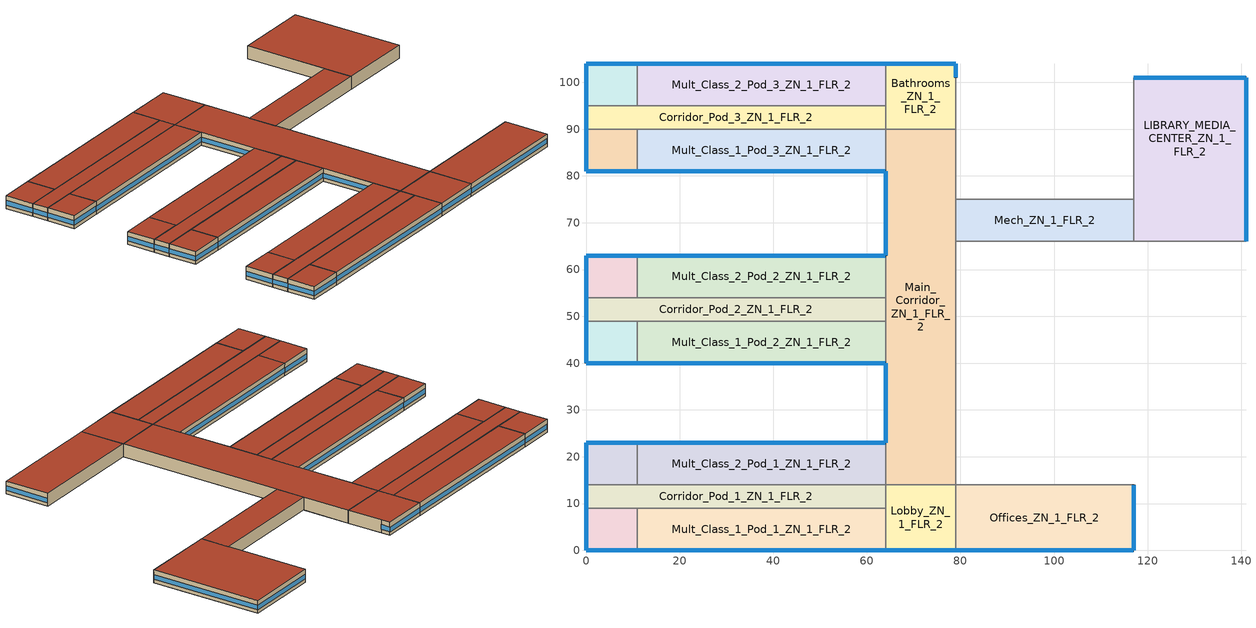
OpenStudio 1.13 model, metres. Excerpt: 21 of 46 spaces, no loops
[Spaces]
Bathrooms_ZN_1_FLR_2
 floor to Bathrooms_ZN_1_FLR_1: 79,104 79,90 64,90 64,104 z4
 wall outside: 79,101 79,104 64,104 z4:8
 wall to Auditorium_ZN_1_FLR_1: 79,90 79,101 z4:8
 wall to Mult_Class_2_Pod_3_ZN_1_FLR_2: 64,104 64,95 z4:8
 wall to Corridor_Pod_3_ZN_1_FLR_2: 64,95 64,90 z4:8
 wall to Main_Corridor_ZN_1_FLR_2: 64,90 79,90 z4:8
 window: 78.95,104 64.05,104 z5.1:6.51; 79,101.05 79,103.95 z5.1:6.55
 roof outside: 79,90 79,104 64,104 64,90 z8
Corner_Class_2_Pod_3_ZN_1_FLR_2
 floor to Corner_Class_2_Pod_3_ZN_1_FLR_1: 11,104 11,95 0,95 0,104 z4
 wall outside: 11,104 0,104 0,95 z4:8
 wall to Corridor_Pod_3_ZN_1_FLR_2: 0,95 11,95 z4:8
 wall to Mult_Class_2_Pod_3_ZN_1_FLR_2: 11,95 11,104 z4:8
 window: 0,103.95 0,95.05 z5.1:6.52; 10.95,104 0.05,104 z5.1:6.51
 roof outside: 11,95 11,104 0,104 0,95 z8
Corridor_Pod_1_ZN_1_FLR_2
 floor to Corridor_Pod_1_ZN_1_FLR_1: 64,14 64,9 0,9 0,14 z4
 wall outside: 0,14 0,9 z4:8
 wall to Corner_Class_1_Pod_1_ZN_1_FLR_2: 0,9 11,9 z4:8
 wall to Mult_Class_1_Pod_1_ZN_1_FLR_2: 11,9 64,9 z4:8
 wall to Corner_Class_2_Pod_1_ZN_1_FLR_2: 11,14 0,14 z4:8
 wall to Lobby_ZN_1_FLR_2: 64,9 64,14 z4:8
 wall to Mult_Class_2_Pod_1_ZN_1_FLR_2: 64,14 11,14 z4:8
 window: 0,13.95 0,9.05 z5.1:6.53
 roof outside: 64,9 64,14 0,14 0,9 z8
Corner_Class_1_Pod_3_ZN_1_FLR_2
 floor to Corner_Class_1_Pod_3_ZN_1_FLR_1: 11,90 11,81 0,81 0,90 z4
 wall outside: 0,90 0,81 11,81 z4:8
 wall to Mult_Class_1_Pod_3_ZN_1_FLR_2: 11,81 11,90 z4:8
 wall to Corridor_Pod_3_ZN_1_FLR_2: 11,90 0,90 z4:8
 window: 0.05,81 10.95,81 z5.1:6.51; 0,89.95 0,81.05 z5.1:6.52
 roof outside: 11,81 11,90 0,90 0,81 z8
Corner_Class_2_Pod_1_ZN_1_FLR_2
 floor to Corner_Class_2_Pod_1_ZN_1_FLR_1: 11,23 11,14 0,14 0,23 z4
 wall outside: 11,23 0,23 0,14 z4:8
 wall to Mult_Class_2_Pod_1_ZN_1_FLR_2: 11,14 11,23 z4:8
 window: 0,22.95 0,14.05 z5.1:6.52; 10.95,23 0.05,23 z5.1:6.51
 roof outside: 11,14 11,23 0,23 0,14 z8
Offices_ZN_1_FLR_2
 floor to Offices_ZN_1_FLR_1: 117,14 117,0 79,0 79,14 z4
 wall outside: 79,0 117,0 117,14 z4:8
 wall to Lobby_ZN_1_FLR_2: 79,14 79,0 z4:8
 wall to Gym_ZN_1_FLR_1: 117,14 79,14 z4:8
 window: 79.05,0 116.95,0 z5.1:6.5; 117,0.05 117,13.95 z5.1:6.51
 roof outside: 117,0 117,14 79,14 79,0 z8
Mult_Class_2_Pod_2_ZN_1_FLR_2
 floor to Mult_Class_2_Pod_2_ZN_1_FLR_1: 64,63 64,54 11,54 11,63 z4
 wall outside: 64,63 11,63 z4:8
 wall to Corridor_Pod_2_ZN_1_FLR_2: 11,54 64,54 z4:8
 wall to Main_Corridor_ZN_1_FLR_2: 64,54 64,63 z4:8
 wall to Corner_Class_2_Pod_2_ZN_1_FLR_2: 11,63 11,54 z4:8
 window: 63.95,63 11.05,63 z5.1:6.5
 roof outside: 64,54 64,63 11,63 11,54 z8
Mech_ZN_1_FLR_2
 floor to Mech_ZN_1_FLR_1: 117,75 117,66 79,66 79,75 z4
 wall to Gym_ZN_1_FLR_1: 79,66 117,66 z4:8
 wall to Main_Corridor_ZN_1_FLR_2: 79,75 79,66 z4:8
 wall to Auditorium_ZN_1_FLR_1: 117,75 79,75 z4:8
 wall to LIBRARY_MEDIA_CENTER_ZN_1_FLR_2: 117,66 117,75 z4:8
 roof outside: 117,66 117,75 79,75 79,66 z8
Corner_Class_1_Pod_1_ZN_1_FLR_2
 floor to Corner_Class_1_Pod_1_ZN_1_FLR_1: 11,9 11,0 0,0 0,9 z4
 wall outside: 0,9 0,0 11,0 z4:8
 wall to Mult_Class_1_Pod_1_ZN_1_FLR_2: 11,0 11,9 z4:8
 window: 0.05,0 10.95,0 z5.1:6.51; 0,8.95 0,0.05 z5.1:6.52
 roof outside: 11,0 11,9 0,9 0,0 z8
LIBRARY_MEDIA_CENTER_ZN_1_FLR_2
 floor to Kitchen_ZN_1_FLR_1: 141,75 141,66 117,66 117,75 z4
 floor to Cafeteria_ZN_1_FLR_1: 141,101 141,75 117,75 117,101 z4
 wall outside: 141,66 141,101 117,101 z4:8
 wall to Auditorium_ZN_1_FLR_1: 117,101 117,75 z4:8
 wall to Aux_Gym_ZN_1_FLR_1: 117,66 141,66 z4:8
 window: 141,66.05 141,100.95 z5.1:6.5; 140.95,101 117.05,101 z5.1:6.51
 roof outside: 141,66 141,101 117,101 117,66 z8
Corridor_Pod_3_ZN_1_FLR_2
 floor to Corridor_Pod_3_ZN_1_FLR_1: 64,95 64,90 0,90 0,95 z4
 wall outside: 0,95 0,90 z4:8
 wall to Mult_Class_2_Pod_3_ZN_1_FLR_2: 64,95 11,95 z4:8
 wall to Mult_Class_1_Pod_3_ZN_1_FLR_2: 11,90 64,90 z4:8
 window: 0,94.95 0,90.05 z5.1:6.53
 roof outside: 64,90 64,95 0,95 0,90 z8
Corner_Class_1_Pod_2_ZN_1_FLR_2
 floor to Corner_Class_1_Pod_2_ZN_1_FLR_1: 11,49 11,40 0,40 0,49 z4
 wall outside: 0,49 0,40 11,40 z4:8
 wall to Corridor_Pod_2_ZN_1_FLR_2: 11,49 0,49 z4:8
 wall to Mult_Class_1_Pod_2_ZN_1_FLR_2: 11,40 11,49 z4:8
 window: 0,48.95 0,40.05 z5.1:6.52; 0.05,40 10.95,40 z5.1:6.51
 roof outside: 11,40 11,49 0,49 0,40 z8
Corridor_Pod_2_ZN_1_FLR_2
 floor to Corridor_Pod_2_ZN_1_FLR_1: 64,54 64,49 0,49 0,54 z4
 wall outside: 0,54 0,49 z4:8
 wall to Mult_Class_1_Pod_2_ZN_1_FLR_2: 11,49 64,49 z4:8
 wall to Main_Corridor_ZN_1_FLR_2: 64,49 64,54 z4:8
 wall to Corner_Class_2_Pod_2_ZN_1_FLR_2: 11,54 0,54 z4:8
 window: 0,53.95 0,49.05 z5.1:6.53
 roof outside: 64,49 64,54 0,54 0,49 z8
Main_Corridor_ZN_1_FLR_2
 floor to Main_Corridor_ZN_1_FLR_1: 79,90 79,14 64,14 64,90 z4
 wall outside: 64,81 64,63 / 64,40 64,23 z4:8
 wall to Gym_ZN_1_FLR_1: 79,14 79,66 z4:8
 wall to Mult_Class_1_Pod_2_ZN_1_FLR_2: 64,49 64,40 z4:8
 wall to Auditorium_ZN_1_FLR_1: 79,75 79,90 z4:8
 wall to Mult_Class_2_Pod_1_ZN_1_FLR_2: 64,23 64,14 z4:8
 wall to Mult_Class_1_Pod_3_ZN_1_FLR_2: 64,90 64,81 z4:8
 wall to Lobby_ZN_1_FLR_2: 64,14 79,14 z4:8
 window: 64,39.95 64,23.05 / 64,80.95 64,63.05 z5.1:6.51
 roof outside: 79,14 79,90 64,90 64,14 z8
Mult_Class_2_Pod_1_ZN_1_FLR_2
 floor to Mult_Class_2_Pod_1_ZN_1_FLR_1: 64,23 64,14 11,14 11,23 z4
 wall outside: 64,23 11,23 z4:8
 window: 63.95,23 11.05,23 z5.1:6.5
 roof outside: 64,14 64,23 11,23 11,14 z8
Mult_Class_1_Pod_1_ZN_1_FLR_2
 floor to Mult_Class_1_Pod_1_ZN_1_FLR_1: 64,9 64,0 11,0 11,9 z4
 wall outside: 11,0 64,0 z4:8
 wall to Lobby_ZN_1_FLR_2: 64,0 64,9 z4:8
 window: 11.05,0 63.95,0 z5.1:6.5
 roof outside: 64,0 64,9 11,9 11,0 z8
Mult_Class_1_Pod_2_ZN_1_FLR_2
 floor to Mult_Class_1_Pod_2_ZN_1_FLR_1: 64,49 64,40 11,40 11,49 z4
 wall outside: 11,40 64,40 z4:8
 window: 11.05,40 63.95,40 z5.1:6.5
 roof outside: 64,40 64,49 11,49 11,40 z8
Mult_Class_1_Pod_3_ZN_1_FLR_2
 floor to Mult_Class_1_Pod_3_ZN_1_FLR_1: 64,90 64,81 11,81 11,90 z4
 wall outside: 11,81 64,81 z4:8
 window: 11.05,81 63.95,81 z5.1:6.5
 roof outside: 64,81 64,90 11,90 11,81 z8
Corner_Class_2_Pod_2_ZN_1_FLR_2
 floor to Corner_Class_2_Pod_2_ZN_1_FLR_1: 11,63 11,54 0,54 0,63 z4
 wall outside: 11,63 0,63 0,54 z4:8
 window: 0,62.95 0,54.05 z5.1:6.52; 10.95,63 0.05,63 z5.1:6.51
 roof outside: 11,54 11,63 0,63 0,54 z8
Mult_Class_2_Pod_3_ZN_1_FLR_2
 floor to Mult_Class_2_Pod_3_ZN_1_FLR_1: 64,104 64,95 11,95 11,104 z4
 wall outside: 64,104 11,104 z4:8
 window: 63.95,104 11.05,104 z5.1:6.5
 roof outside: 64,95 64,104 11,104 11,95 z8
Lobby_ZN_1_FLR_2
 floor to Lobby_ZN_1_FLR_1: 79,14 79,0 64,0 64,14 z4
 wall outside: 64,0 79,0 z4:8
 window: 64.05,0 78.95,0 z5.1:6.51
 roof outside: 79,0 79,14 64,14 64,0 z8
[Site]
Vancouver Int'l_BC_CAN: Latitude {deg}=49.18; Longitude {deg}=-123.17; Time Zone {hr}=-8; Elevation {m}=2; Terrain=City
[Building]
NECB 2011-SecondarySchool-NECB HDD Method-CAN_BC_Vancouver.718920_CWEC.epw created: 2016-11-24 16:47:00 +0000: North Axis {deg}=0; Default Construction Set=NECB 2011 - SecSchl - NECB HDD Method; Standards Building Type=SecondarySchool
[ClimateZones]
Climate Zone Institution Name 1=ASHRAE; Climate Zone Document Name 1=ANSI/ASHRAE Standard 169; Climate Zone Document Year 1=2006; Climate Zone Institution Name 2=CEC; Climate Zone Document Name 2=California Climate Zone Descriptions; Climate Zone Document Year 2=1995
[Site:GroundTemperature:BuildingSurface]
19.527, 19.502, 19.536, 19.598, 20.002, 21.64, 22.225, 22.375, 21.449, 20.121, 19.802, 19.633
[Site:WaterMainsTemperature]
Calculation Method=Correlation; Annual Average Outdoor Air Temperature {C}=9.71667; Maximum Difference In Monthly Average Outdoor Air Temperatures {deltaC}=13.9
[SizingPeriod:DesignDay] Barometric Pressure {Pa}=101301; Sky Clearness=0; Rain Indicator=0; Snow Indicator=0; Day of Month=21; Daylight Saving Time Indicator=0; Humidity Indicating Type=Wetbulb; Dry-Bulb Temperature Range Modifier Type=DefaultMultipliers
Name | Maximum Dry-Bulb Temperature {C} | Daily Dry-Bulb Temperature Range {deltaC} | Humidity Indicating Conditions at Maximum Dry-Bulb | Wind Speed {m/s} | Wind Direction {deg} | Month | Day Type | Solar Model Indicator | ASHRAE Taub | ASHRAE Taud
Vancouver Int'l Ann Clg .4% Condns DB=>MWB | 25 | 7.6 | 18.2 | 3.6 | 300 | 8 | SummerDesignDay | ASHRAETau | 0.371 | 2.445
Vancouver Int'l Ann Htg 99.6% Condns DB | -7 | 0 | -7 | 2.9 | 100 | 12 | WinterDesignDay | ASHRAEClearSky
[Material:NoMass] Thermal Absorptance=0.9; Solar Absorptance=0.7
Name | Roughness | Thermal Resistance {m2-K/W} | Visible Absorptance
CP02 CARPET PAD | VeryRough | 0.21648 | 0.8
Typical Insulation R-13.06 | Smooth | 2.2993 | 0.7
Typical Carpet Pad | Smooth | 0.21648 | 0.8
Typical Insulation R-10.11 | Smooth | 1.78074 | 0.7
Typical Insulation R-19.63 | Smooth | 3.4567 | 0.7
Typical Insulation R-0.58 | Smooth | 0.101875 | 0.7
Typical Insulation R-1.15 | Smooth | 0.202527 | 0.7
[Material]
Name | Roughness | Thickness {m} | Conductivity {W/m-K} | Density {kg/m3} | Specific Heat {J/kg-K} | Thermal Absorptance | Solar Absorptance | Visible Absorptance
100mm Normalweight concrete floor | MediumSmooth | 0.1016 | 2.31 | 2322 | 832
G01 13mm gypsum board | Smooth | 0.0127 | 0.16 | 800 | 1090 | 0.9 | 0.7 | 0.5
4 in. Normalweight Concrete Floor | MediumRough | 0.1016 | 2.31 | 2322 | 832 | 0.9 | 0.7 | 0.7
1IN Stucco | Smooth | 0.0253 | 0.6918 | 1858 | 837 | 0.9 | 0.7 | 0.92
8IN CONCRETE HW RefBldg | Rough | 0.2032 | 1.311 | 2240 | 836.8 | 0.9 | 0.7 | 0.7
1/2IN Gypsum | Smooth | 0.0127 | 0.16 | 784.9 | 830 | 0.9 | 0.4 | 0.4
Metal Roof Surface; F08 Metal surface | Smooth | 0.0008 | 45.28 | 7824 | 500 | 0.9 | 0.7 | 0.7
6 in. Normalweight Concrete Floor | MediumRough | 0.1524 | 2.31 | 2322 | 832 | 0.9 | 0.7 | 0.7
G05 25mm wood | MediumSmooth | 0.0254 | 0.15 | 608 | 1630 | 0.9 | 0.5 | 0.5
[Construction]
Typical Insulated Exterior Mass Floor R-15.63: Typical Insulation R-13.06, 4 in. Normalweight Concrete Floor, Typical Carpet Pad
Typical Insulated Exterior Mass Wall R-12.5: 1IN Stucco, 8IN CONCRETE HW RefBldg, Typical Insulation R-10.11, 1/2IN Gypsum
Typical Insulated Metal Building Roof R-20.41: Metal Roof Surface, Typical Insulation R-19.63
Typical Interior Floor: 100mm Normalweight concrete floor, CP02 CARPET PAD
Typical Interior Wall: G01 13mm gypsum board, G01 13mm gypsum board
Typical Interior Ceiling: CP02 CARPET PAD, 100mm Normalweight concrete floor
Typical Insulated Carpeted 6in Slab Floor: 6 in. Normalweight Concrete Floor, Typical Carpet Pad
U 0.55 SHGC 0.31 Dbl Ref-D Tint 6mm/6mm Air: REF D TINT 6MM, AIR 6MM, CLEAR 6MM
Typical Insulated Metal Door R-1.43: F08 Metal surface, Typical Insulation R-0.58
U 0.35 SHGC 0.35 Dbl LoE (e2-.1) Tint 6mm/13mm Air: LoE TINT 6MM, AIR 13MM, CLEAR 6MM
Typical Overhead Door R-2.0: Typical Insulation R-1.15
U 0.48 SHGC 0.40 Dbl Ref-D Clr 6mm/13mm: REF D CLEAR 6MM, AIR 13MM, CLEAR 6MM
Typical Interior Window: Clear 3mm
Typical Interior Door; Typical Interior Partition: G05 25mm wood
[DefaultConstructionSet]
NECB 2011 - SecSchl - NECB HDD Method: Default Exterior Surface Constructions=Default Surface Constructions 1; Default Interior Surface Constructions=Default Surface Constructions 2; Default Ground Contact Surface Constructions=Default Surface Constructions 3; Default Exterior SubSurface Constructions=Default Sub Surface Constructions 1; Default Interior SubSurface Constructions=Default Sub Surface Constructions 2; Interior Partition Construction=Typical Interior Partition
[DefaultSurfaceConstructions]
Name | Floor Construction | Wall Construction | Roof Ceiling Construction
Default Surface Constructions 1 | Typical Insulated Exterior Mass Floor R-15.63 | Typical Insulated Exterior Mass Wall R-12.5 | Typical Insulated Metal Building Roof R-20.41
Default Surface Constructions 2 | Typical Interior Floor | Typical Interior Wall | Typical Interior Ceiling
Default Surface Constructions 3 | Typical Insulated Carpeted 6in Slab Floor | Typical Insulated Carpeted 6in Slab Floor | Typical Insulated Carpeted 6in Slab Floor
[DefaultSubSurfaceConstructions]
Name | Fixed Window Construction | Operable Window Construction | Door Construction | Glass Door Construction | Overhead Door Construction | Skylight Construction | Tubular Daylight Dome Construction | Tubular Daylight Diffuser Construction
Default Sub Surface Constructions 1 | U 0.55 SHGC 0.31 Dbl Ref-D Tint 6mm/6mm Air | U 0.55 SHGC 0.31 Dbl Ref-D Tint 6mm/6mm Air | Typical Insulated Metal Door R-1.43 | U 0.35 SHGC 0.35 Dbl LoE (e2-.1) Tint 6mm/13mm Air | Typical Overhead Door R-2.0 | U 0.48 SHGC 0.40 Dbl Ref-D Clr 6mm/13mm | Typical Interior Window | Typical Interior Window
Default Sub Surface Constructions 2 | Typical Interior Window | Typical Interior Window | Typical Interior Door
[WindowMaterial:Glazing] Optical Data Type=SpectralAverage; Infrared Transmittance at Normal Incidence=0; Front Side Infrared Hemispherical Emissivity=0.84; Conductivity {W/m-K}=0.9; Dirt Correction Factor for Solar and Visible Transmittance=1; Solar Diffusing=No
Name | Thickness {m} | Solar Transmittance at Normal Incidence | Front Side Solar Reflectance at Normal Incidence | Back Side Solar Reflectance at Normal Incidence | Visible Transmittance at Normal Incidence | Front Side Visible Reflectance at Normal Incidence | Back Side Visible Reflectance at Normal Incidence | Back Side Infrared Hemispherical Emissivity
REF D TINT 6MM | 0.006 | 0.3 | 0.14 | 0.36 | 0.25 | 0.18 | 0.45 | 0.82
CLEAR 6MM | 0.006 | 0.775 | 0.071 | 0.071 | 0.881 | 0.08 | 0.08 | 0.84
LoE TINT 6MM | 0.006 | 0.36 | 0.093 | 0.2 | 0.5 | 0.035 | 0.054 | 0.1
REF D CLEAR 6MM | 0.006 | 0.429 | 0.308 | 0.379 | 0.334 | 0.453 | 0.505 | 0.82
Clear 3mm | 0.003 | 0.837 | 0.075 | 0.075 | 0.898 | 0.081 | 0.081 | 0.84
[WindowMaterial:Gas] Gas Type=Air
Name | Thickness {m}
AIR 6MM | 0.0063
AIR 13MM | 0.0127
[Space] Building Story=Building Story 2; Part of Total Floor Area=Yes
Name | Space Type | Thermal Zone
Bathrooms_ZN_1_FLR_2 | Space Function Washroom-sch-D | Sys-3 Flr-2 Sch-D HPlcmt-north
Corner_Class_2_Pod_3_ZN_1_FLR_2; Corner_Class_2_Pod_1_ZN_1_FLR_2; Mult_Class_2_Pod_3_ZN_1_FLR_2; Mult_Class_2_Pod_2_ZN_1_FLR_2; Mult_Class_2_Pod_1_ZN_1_FLR_2; Corner_Class_2_Pod_2_ZN_1_FLR_2 | Space Function Classroom/lecture/training | Sys-3 Flr-2 Sch-D HPlcmt-north
Corridor_Pod_1_ZN_1_FLR_2; Corridor_Pod_2_ZN_1_FLR_2; Corridor_Pod_3_ZN_1_FLR_2; Main_Corridor_ZN_1_FLR_2 | Space Function Corr. >= 2.4m wide-sch-D | Sys-3 Flr-2 Sch-D HPlcmt-west
LIBRARY_MEDIA_CENTER_ZN_1_FLR_2 | Space Function Library - reading | Sys-3 Flr-2 Sch-C HPlcmt-east
Mult_Class_1_Pod_3_ZN_1_FLR_2; Corner_Class_1_Pod_3_ZN_1_FLR_2; Corner_Class_1_Pod_1_ZN_1_FLR_2; Corner_Class_1_Pod_2_ZN_1_FLR_2; Mult_Class_1_Pod_1_ZN_1_FLR_2; Mult_Class_1_Pod_2_ZN_1_FLR_2 | Space Function Classroom/lecture/training | Sys-3 Flr-2 Sch-D HPlcmt-south
Offices_ZN_1_FLR_2 | Space Function Office - enclosed | Sys-3 Flr-2 Sch-A HPlcmt-south
Mech_ZN_1_FLR_2 | Space Function Electrical/Mechanical-sch-D | Sys-3 Flr-2 Sch-D HPlcmt-core
Lobby_ZN_1_FLR_2 | Space Function Lobby - elevator | Sys-3 Flr-2 Sch-C HPlcmt-south
[SpaceType] Standards Building Type=Space Function
Name | Default Schedule Set | Design Specification Outdoor Air Object | Standards Space Type
Space Function Washroom-sch-D | Space Function Washroom-sch-D Schedule Set | Space Function Washroom-sch-D Ventilation | Washroom-sch-D
Space Function Classroom/lecture/training | Space Function Classroom/lecture/training Schedule Set | Space Function Classroom/lecture/training Ventilation | Classroom/lecture/training
Space Function Corr. >= 2.4m wide-sch-D | Space Function Corr. >= 2.4m wide-sch-D Schedule Set | Space Function Corr. >= 2.4m wide-sch-D Ventilation | Corr. >= 2.4m wide-sch-D
Space Function Library - reading | Space Function Library - reading Schedule Set | Space Function Library - reading Ventilation | Library - reading
Space Function Lobby - elevator | Space Function Lobby - elevator Schedule Set | Space Function Lobby - elevator Ventilation | Lobby - elevator
Space Function Electrical/Mechanical-sch-D | Space Function Electrical/Mechanical-sch-D Schedule Set | Space Function Electrical/Mechanical-sch-D Ventilation | Electrical/Mechanical-sch-D
Space Function Office - enclosed | Space Function Office - enclosed Schedule Set | Space Function Office - enclosed Ventilation | Office - enclosed
[People:Definition] Number of People Calculation Method=People/Area; Fraction Radiant=0.3
Name | People per Space Floor Area {person/m2}
Space Function Classroom/lecture/training People Definition | 0.133365
Space Function Corr. >= 2.4m wide-sch-D People Definition | 0.0100104
Space Function Electrical/Mechanical-sch-D People Definition | 0.0049514
Space Function Library - reading People Definition; Space Function Office - enclosed People Definition | 0.0500522
Space Function Lobby - elevator People Definition | 0.0999967
Space Function Washroom-sch-D People Definition | 0.0333681
[People] Work Efficiency Schedule=Work Efficiency Schedule; Clothing Insulation Schedule=Clothing Schedule; Air Velocity Schedule=Air Velocity Schedule
Name | People Definition | Space or SpaceType
Space Function Classroom/lecture/training People | Space Function Classroom/lecture/training People Definition | Space Function Classroom/lecture/training
Space Function Corr. >= 2.4m wide-sch-D People | Space Function Corr. >= 2.4m wide-sch-D People Definition | Space Function Corr. >= 2.4m wide-sch-D
Space Function Electrical/Mechanical-sch-D People | Space Function Electrical/Mechanical-sch-D People Definition | Space Function Electrical/Mechanical-sch-D
Space Function Library - reading People | Space Function Library - reading People Definition | Space Function Library - reading
Space Function Lobby - elevator People | Space Function Lobby - elevator People Definition | Space Function Lobby - elevator
Space Function Office - enclosed People | Space Function Office - enclosed People Definition | Space Function Office - enclosed
Space Function Washroom-sch-D People | Space Function Washroom-sch-D People Definition | Space Function Washroom-sch-D
[Lights:Definition] Design Level Calculation Method=Watts/Area; Fraction Radiant=0.5; Fraction Visible=0.2
Name | Watts per Space Floor Area {W/m2}
Space Function Classroom/lecture/training Lights Definition; Space Function Electrical/Mechanical-sch-D Lights Definition | 13.2999
Space Function Corr. >= 2.4m wide-sch-D Lights Definition | 7.09994
Space Function Library - reading Lights Definition | 9.99992
Space Function Lobby - elevator Lights Definition | 6.89994
Space Function Office - enclosed Lights Definition | 11.8999
Space Function Washroom-sch-D Lights Definition | 10.4999
[Lights]
Name | Lights Definition | Space or SpaceType
Space Function Classroom/lecture/training Lights | Space Function Classroom/lecture/training Lights Definition | Space Function Classroom/lecture/training
Space Function Corr. >= 2.4m wide-sch-D Lights | Space Function Corr. >= 2.4m wide-sch-D Lights Definition | Space Function Corr. >= 2.4m wide-sch-D
Space Function Electrical/Mechanical-sch-D Lights | Space Function Electrical/Mechanical-sch-D Lights Definition | Space Function Electrical/Mechanical-sch-D
Space Function Library - reading Lights | Space Function Library - reading Lights Definition | Space Function Library - reading
Space Function Lobby - elevator Lights | Space Function Lobby - elevator Lights Definition | Space Function Lobby - elevator
Space Function Office - enclosed Lights | Space Function Office - enclosed Lights Definition | Space Function Office - enclosed
Space Function Washroom-sch-D Lights | Space Function Washroom-sch-D Lights Definition | Space Function Washroom-sch-D
[ElectricEquipment:Definition] Design Level Calculation Method=Watts/Area; Fraction Radiant=0.5
Name | Watts per Space Floor Area {W/m2}
Space Function Classroom/lecture/training Elec Equip Definition | 4.99996
Space Function Electrical/Mechanical-sch-D Elec Equip Definition; Space Function Library - reading Elec Equip Definition; Space Function Lobby - elevator Elec Equip Definition; Space Function Washroom-sch-D Elec Equip Definition | 0.999992
Space Function Office - enclosed Elec Equip Definition | 7.49994
[ElectricEquipment]
Name | Electric Equipment Definition | Space or SpaceType
Space Function Classroom/lecture/training Elec Equip | Space Function Classroom/lecture/training Elec Equip Definition | Space Function Classroom/lecture/training
Space Function Electrical/Mechanical-sch-D Elec Equip | Space Function Electrical/Mechanical-sch-D Elec Equip Definition | Space Function Electrical/Mechanical-sch-D
Space Function Library - reading Elec Equip | Space Function Library - reading Elec Equip Definition | Space Function Library - reading
Space Function Lobby - elevator Elec Equip | Space Function Lobby - elevator Elec Equip Definition | Space Function Lobby - elevator
Space Function Office - enclosed Elec Equip | Space Function Office - enclosed Elec Equip Definition | Space Function Office - enclosed
Space Function Washroom-sch-D Elec Equip | Space Function Washroom-sch-D Elec Equip Definition | Space Function Washroom-sch-D
[DesignSpecification:OutdoorAir] Outdoor Air Method=Sum
Name | Outdoor Air Flow per Floor Area {m3/s-m2}
Space Function Classroom/lecture/training Ventilation | 0.00278384
Space Function Corr. >= 2.4m wide-sch-D Ventilation; Space Function Electrical/Mechanical-sch-D Ventilation; Space Function Washroom-sch-D Ventilation | 0.0003048
Space Function Library - reading Ventilation | 0.0008636
Space Function Lobby - elevator Ventilation | 0.0041148
Space Function Office - enclosed Ventilation | 0.0004318
[DefaultScheduleSet] People Activity Level Schedule=NECB-Activity; Infiltration Schedule=Always On
Name | Number of People Schedule | Lighting Schedule | Electric Equipment Schedule
Space Function Classroom/lecture/training Schedule Set; Space Function Corr. >= 2.4m wide-sch-D Schedule Set; Space Function Electrical/Mechanical-sch-D Schedule Set; Space Function Washroom-sch-D Schedule Set | NECB-D-Occupancy | NECB-D-Lighting | NECB-D-Electric-Equipment
Space Function Library - reading Schedule Set; Space Function Lobby - elevator Schedule Set | NECB-C-Occupancy | NECB-C-Lighting | NECB-C-Electric-Equipment
Space Function Office - enclosed Schedule Set | NECB-A-Occupancy | NECB-A-Lighting | NECB-A-Electric-Equipment
[ThermostatSetpoint:DualSetpoint]
Name | Heating Setpoint Temperature Schedule | Cooling Setpoint Temperature Schedule
Space Function Office - enclosed Thermostat 4 | NECB-A-Thermostat Setpoint-Heating | NECB-A-Thermostat Setpoint-Cooling
Space Function Classroom/lecture/training Thermostat 27; Space Function Corr. >= 2.4m wide-sch-D Thermostat 10; Space Function Classroom/lecture/training Thermostat 28; Space Function Electrical/Mechanical-sch-D Thermostat 4 | NECB-D-Thermostat Setpoint-Heating | NECB-D-Thermostat Setpoint-Cooling
Space Function Library - reading Thermostat 2; Space Function Lobby - elevator Thermostat 4 | NECB-C-Thermostat Setpoint-Heating | NECB-C-Thermostat Setpoint-Cooling
[SpaceInfiltration:DesignFlowRate] Schedule=Always On Discrete; Design Flow Rate Calculation Method=Flow/ExteriorArea; Flow per Exterior Surface Area {m3/s-m2}=0.00025; Constant Term Coefficient=0; Temperature Term Coefficient=0; Velocity Term Coefficient=0.224; Velocity Squared Term Coefficient=0
Name | Space or SpaceType
Bathrooms_ZN_1_FLR_2 Infiltration | Bathrooms_ZN_1_FLR_2
Corner_Class_1_Pod_1_ZN_1_FLR_2 Infiltration | Corner_Class_1_Pod_1_ZN_1_FLR_2
Corner_Class_1_Pod_2_ZN_1_FLR_2 Infiltration | Corner_Class_1_Pod_2_ZN_1_FLR_2
Corner_Class_1_Pod_3_ZN_1_FLR_2 Infiltration | Corner_Class_1_Pod_3_ZN_1_FLR_2
Corner_Class_2_Pod_1_ZN_1_FLR_2 Infiltration | Corner_Class_2_Pod_1_ZN_1_FLR_2
Corner_Class_2_Pod_2_ZN_1_FLR_2 Infiltration | Corner_Class_2_Pod_2_ZN_1_FLR_2
Corner_Class_2_Pod_3_ZN_1_FLR_2 Infiltration | Corner_Class_2_Pod_3_ZN_1_FLR_2
Corridor_Pod_1_ZN_1_FLR_2 Infiltration | Corridor_Pod_1_ZN_1_FLR_2
Corridor_Pod_2_ZN_1_FLR_2 Infiltration | Corridor_Pod_2_ZN_1_FLR_2
Corridor_Pod_3_ZN_1_FLR_2 Infiltration | Corridor_Pod_3_ZN_1_FLR_2
LIBRARY_MEDIA_CENTER_ZN_1_FLR_2 Infiltration | LIBRARY_MEDIA_CENTER_ZN_1_FLR_2
Lobby_ZN_1_FLR_2 Infiltration | Lobby_ZN_1_FLR_2
Main_Corridor_ZN_1_FLR_2 Infiltration | Main_Corridor_ZN_1_FLR_2
Mech_ZN_1_FLR_2 Infiltration | Mech_ZN_1_FLR_2
Mult_Class_1_Pod_1_ZN_1_FLR_2 Infiltration | Mult_Class_1_Pod_1_ZN_1_FLR_2
Mult_Class_1_Pod_2_ZN_1_FLR_2 Infiltration | Mult_Class_1_Pod_2_ZN_1_FLR_2
Mult_Class_1_Pod_3_ZN_1_FLR_2 Infiltration | Mult_Class_1_Pod_3_ZN_1_FLR_2
Mult_Class_2_Pod_1_ZN_1_FLR_2 Infiltration | Mult_Class_2_Pod_1_ZN_1_FLR_2
Mult_Class_2_Pod_2_ZN_1_FLR_2 Infiltration | Mult_Class_2_Pod_2_ZN_1_FLR_2
Mult_Class_2_Pod_3_ZN_1_FLR_2 Infiltration | Mult_Class_2_Pod_3_ZN_1_FLR_2
Offices_ZN_1_FLR_2 Infiltration | Offices_ZN_1_FLR_2
[BuildingStory]
Building Story 2: Nominal Z Coordinate {m}=4
[ThermalZone] Use Ideal Air Loads=No
Name | Thermostat
Sys-3 Flr-2 Sch-A HPlcmt-south | Space Function Office - enclosed Thermostat 4
Sys-3 Flr-2 Sch-D HPlcmt-north | Space Function Classroom/lecture/training Thermostat 27
Sys-3 Flr-2 Sch-D HPlcmt-west | Space Function Corr. >= 2.4m wide-sch-D Thermostat 10
Sys-3 Flr-2 Sch-D HPlcmt-south | Space Function Classroom/lecture/training Thermostat 28
Sys-3 Flr-2 Sch-D HPlcmt-core | Space Function Electrical/Mechanical-sch-D Thermostat 4
Sys-3 Flr-2 Sch-C HPlcmt-east | Space Function Library - reading Thermostat 2
Sys-3 Flr-2 Sch-C HPlcmt-south | Space Function Lobby - elevator Thermostat 4
[Schedule:Ruleset]
Clothing Schedule: Default Day Schedule=Clothing Schedule Default Winter Clothes
Air Velocity Schedule: Default Day Schedule=Air Velocity Schedule Default
Work Efficiency Schedule: Default Day Schedule=Work Efficiency Schedule Default
NECB-C-Occupancy: Default Day Schedule=NECB-C-Occupancy Default
NECB-Activity: Default Day Schedule=NECB-Activity Default; Summer Design Day Schedule=NECB-Activity Summer Design Day; Winter Design Day Schedule=NECB-Activity Winter Design Day
NECB-C-Lighting: Default Day Schedule=NECB-C-Lighting Default
NECB-C-Electric-Equipment: Default Day Schedule=NECB-C-Electric-Equipment Default
Always On: Default Day Schedule=Always On Default
NECB-C-Thermostat Setpoint-Heating: Default Day Schedule=NECB-C-Thermostat Setpoint-Heating Default
NECB-C-Thermostat Setpoint-Cooling: Default Day Schedule=NECB-C-Thermostat Setpoint-Cooling Default
NECB-D-Occupancy: Default Day Schedule=NECB-D-Occupancy Default
NECB-D-Lighting: Default Day Schedule=NECB-D-Lighting Default
NECB-D-Electric-Equipment: Default Day Schedule=NECB-D-Electric-Equipment Default
NECB-D-Thermostat Setpoint-Heating: Default Day Schedule=NECB-D-Thermostat Setpoint-Heating Default
NECB-D-Thermostat Setpoint-Cooling: Default Day Schedule=NECB-D-Thermostat Setpoint-Cooling Default
NECB-A-Occupancy: Default Day Schedule=NECB-A-Occupancy Default
NECB-A-Lighting: Default Day Schedule=NECB-A-Lighting Default
NECB-A-Electric-Equipment: Default Day Schedule=NECB-A-Electric-Equipment Default
NECB-A-Thermostat Setpoint-Heating: Default Day Schedule=NECB-A-Thermostat Setpoint-Heating Default
NECB-A-Thermostat Setpoint-Cooling: Default Day Schedule=NECB-A-Thermostat Setpoint-Cooling Default
[Schedule:Day]
Clothing Schedule Default Winter Clothes; Always On Default: 24, 0, 1
Clothing Schedule Summer Clothes: 24, 0, 0.5
Air Velocity Schedule Default; NECB-A-Electric-Equipment Sat Day; NECB-A-Electric-Equipment Sun|Hol Day: 24, 0, 0.2
Work Efficiency Schedule Default; NECB-D-Occupancy Sat Day; NECB-D-Occupancy Sun|Hol Day; NECB-A-Occupancy Sat Day; NECB-A-Occupancy Sun|Hol Day: 24, 0, 0
NECB-C-Occupancy Default; NECB-C-Occupancy Default|Wkdy Day: 8, 0, 0, 9, 0, 0.1, 10, 0, 0.2, 12, 0, 0.5, 16, 0, 0.7, 17, 0, 0.8, 18, 0, 0.7, 19, 0, 0.5, 21, 0, 0.3, 24, 0, 0
NECB-C-Occupancy Sat Day: 8, 0, 0, 9, 0, 0.1, 10, 0, 0.2, 11, 0, 0.5, 12, 0, 0.6, 13, 0, 0.8, 16, 0, 0.9, 17, 0, 0.8, 18, 0, 0.7, 19, 0, 0.5, 21, 0, 0.2, 24, 0, 0
NECB-C-Occupancy Sun|Hol Day: 10, 0, 0, 11, 0, 0.1, 13, 0, 0.2, 18, 0, 0.4, 19, 0, 0.2, 24, 0, 0
NECB-Activity Default; NECB-Activity Winter Design Day; NECB-Activity Summer Design Day: 24, 0, 130
NECB-C-Lighting Default; NECB-C-Lighting Default|Wkdy Day; NECB-C-Lighting Sat Day; NECB-C-Electric-Equipment Default; NECB-C-Electric-Equipment Default|Wkdy Day; NECB-C-Electric-Equipment Sat Day: 8, 0, 0.05, 9, 0, 0.5, 19, 0, 0.9, 20, 0, 0.6, 21, 0, 0.5, 24, 0, 0.05
NECB-C-Lighting Sun|Hol Day; NECB-C-Electric-Equipment Sun|Hol Day: 10, 0, 0.05, 11, 0, 0.5, 18, 0, 0.9, 19, 0, 0.6, 24, 0, 0.05
NECB-C-Thermostat Setpoint-Heating Default; NECB-C-Thermostat Setpoint-Heating Default|Wkdy Day; NECB-C-Thermostat Setpoint-Heating Sat Day: 7, 0, 18, 8, 0, 20, 21, 0, 22, 24, 0, 18
NECB-C-Thermostat Setpoint-Heating Sun|Hol Day: 9, 0, 18, 10, 0, 20, 19, 0, 22, 24, 0, 18
NECB-C-Thermostat Setpoint-Cooling Default; NECB-C-Thermostat Setpoint-Cooling Default|Wkdy Day; NECB-C-Thermostat Setpoint-Cooling Sat Day: 7, 0, 35, 21, 0, 24, 24, 0, 35
NECB-C-Thermostat Setpoint-Cooling Sun|Hol Day: 9, 0, 35, 19, 0, 24, 24, 0, 35
NECB-D-Occupancy Default; NECB-D-Occupancy Default|Wkdy Day: 8, 0, 0, 9, 0, 0.1, 12, 0, 0.9, 16, 0, 0.8, 17, 0, 0.5, 18, 0, 0.2, 19, 0, 0.1, 22, 0, 0.3, 23, 0, 0.1, 24, 0, 0
NECB-D-Lighting Default; NECB-D-Lighting Default|Wkdy Day; NECB-D-Electric-Equipment Default; NECB-D-Electric-Equipment Default|Wkdy Day: 8, 0, 0.05, 9, 0, 0.3, 16, 0, 0.9, 17, 0, 0.7, 19, 0, 0.5, 22, 0, 0.7, 23, 0, 0.3, 24, 0, 0.05
NECB-D-Lighting Sat Day; NECB-D-Lighting Sun|Hol Day; NECB-D-Electric-Equipment Sat Day; NECB-D-Electric-Equipment Sun|Hol Day; NECB-A-Lighting Sat Day; NECB-A-Lighting Sun|Hol Day: 24, 0, 0.05
NECB-D-Thermostat Setpoint-Heating Default; NECB-D-Thermostat Setpoint-Heating Default|Wkdy Day: 7, 0, 18, 8, 0, 20, 23, 0, 22, 24, 0, 18
NECB-D-Thermostat Setpoint-Heating Sat Day; NECB-D-Thermostat Setpoint-Heating Sun|Hol Day; NECB-A-Thermostat Setpoint-Heating Sat Day; NECB-A-Thermostat Setpoint-Heating Sun|Hol Day: 24, 0, 18
NECB-D-Thermostat Setpoint-Cooling Default; NECB-D-Thermostat Setpoint-Cooling Default|Wkdy Day: 7, 0, 35, 23, 0, 24, 24, 0, 35
NECB-D-Thermostat Setpoint-Cooling Sat Day; NECB-D-Thermostat Setpoint-Cooling Sun|Hol Day; NECB-A-Thermostat Setpoint-Cooling Sat Day; NECB-A-Thermostat Setpoint-Cooling Sun|Hol Day: 24, 0, 35
NECB-A-Occupancy Default; NECB-A-Occupancy Default|Wkdy Day: 7, 0, 0, 8, 0, 0.1, 9, 0, 0.7, 12, 0, 0.9, 14, 0, 0.5, 17, 0, 0.9, 18, 0, 0.7, 19, 0, 0.3, 23, 0, 0.1, 24, 0, 0
NECB-A-Lighting Default; NECB-A-Lighting Default|Wkdy Day: 7, 0, 0.05, 8, 0, 0.3, 9, 0, 0.8, 17, 0, 0.9, 18, 0, 0.8, 19, 0, 0.5, 21, 0, 0.3, 23, 0, 0.1, 24, 0, 0.05
NECB-A-Electric-Equipment Default; NECB-A-Electric-Equipment Default|Wkdy Day: 7, 0, 0.2, 8, 0, 0.3, 9, 0, 0.8, 18, 0, 0.9, 19, 0, 0.5, 21, 0, 0.3, 24, 0, 0.2
NECB-A-Thermostat Setpoint-Heating Default; NECB-A-Thermostat Setpoint-Heating Default|Wkdy Day: 6, 0, 18, 7, 0, 20, 21, 0, 22, 24, 0, 18
NECB-A-Thermostat Setpoint-Cooling Default; NECB-A-Thermostat Setpoint-Cooling Default|Wkdy Day: 6, 0, 35, 21, 0, 24, 24, 0, 35
[Schedule:Rule] Date Specification Type=DateRange; Start Day=1
Name | Schedule Ruleset | Rule Order | Day Schedule | Start Month | End Month | End Day | Apply Monday | Apply Tuesday | Apply Wednesday | Apply Thursday | Apply Friday | Apply Saturday | Apply Sunday
Schedule Rule 1 | Clothing Schedule | 0 | Clothing Schedule Summer Clothes | 5 | 9 | 30
Schedule Rule 2 | NECB-C-Occupancy | 2 | NECB-C-Occupancy Default|Wkdy Day | 1 | 12 | 31 | Yes | Yes | Yes | Yes | Yes
Schedule Rule 3 | NECB-C-Occupancy | 1 | NECB-C-Occupancy Sat Day | 1 | 12 | 31 |  |  |  |  |  | Yes
Schedule Rule 4 | NECB-C-Occupancy | 0 | NECB-C-Occupancy Sun|Hol Day | 1 | 12 | 31 |  |  |  |  |  |  | Yes
Schedule Rule 5 | NECB-C-Lighting | 2 | NECB-C-Lighting Default|Wkdy Day | 1 | 12 | 31 | Yes | Yes | Yes | Yes | Yes
Schedule Rule 6 | NECB-C-Lighting | 1 | NECB-C-Lighting Sat Day | 1 | 12 | 31 |  |  |  |  |  | Yes
Schedule Rule 7 | NECB-C-Lighting | 0 | NECB-C-Lighting Sun|Hol Day | 1 | 12 | 31 |  |  |  |  |  |  | Yes
Schedule Rule 8 | NECB-C-Electric-Equipment | 2 | NECB-C-Electric-Equipment Default|Wkdy Day | 1 | 12 | 31 | Yes | Yes | Yes | Yes | Yes
Schedule Rule 9 | NECB-C-Electric-Equipment | 1 | NECB-C-Electric-Equipment Sat Day | 1 | 12 | 31 |  |  |  |  |  | Yes
Schedule Rule 10 | NECB-C-Electric-Equipment | 0 | NECB-C-Electric-Equipment Sun|Hol Day | 1 | 12 | 31 |  |  |  |  |  |  | Yes
Schedule Rule 11 | NECB-C-Thermostat Setpoint-Heating | 2 | NECB-C-Thermostat Setpoint-Heating Default|Wkdy Day | 1 | 12 | 31 | Yes | Yes | Yes | Yes | Yes
Schedule Rule 12 | NECB-C-Thermostat Setpoint-Heating | 1 | NECB-C-Thermostat Setpoint-Heating Sat Day | 1 | 12 | 31 |  |  |  |  |  | Yes
Schedule Rule 13 | NECB-C-Thermostat Setpoint-Heating | 0 | NECB-C-Thermostat Setpoint-Heating Sun|Hol Day | 1 | 12 | 31 |  |  |  |  |  |  | Yes
Schedule Rule 14 | NECB-C-Thermostat Setpoint-Cooling | 2 | NECB-C-Thermostat Setpoint-Cooling Default|Wkdy Day | 1 | 12 | 31 | Yes | Yes | Yes | Yes | Yes
Schedule Rule 15 | NECB-C-Thermostat Setpoint-Cooling | 1 | NECB-C-Thermostat Setpoint-Cooling Sat Day | 1 | 12 | 31 |  |  |  |  |  | Yes
Schedule Rule 16 | NECB-C-Thermostat Setpoint-Cooling | 0 | NECB-C-Thermostat Setpoint-Cooling Sun|Hol Day | 1 | 12 | 31 |  |  |  |  |  |  | Yes
Schedule Rule 17 | NECB-D-Occupancy | 2 | NECB-D-Occupancy Default|Wkdy Day | 1 | 12 | 31 | Yes | Yes | Yes | Yes | Yes
Schedule Rule 18 | NECB-D-Occupancy | 1 | NECB-D-Occupancy Sat Day | 1 | 12 | 31 |  |  |  |  |  | Yes
Schedule Rule 19 | NECB-D-Occupancy | 0 | NECB-D-Occupancy Sun|Hol Day | 1 | 12 | 31 |  |  |  |  |  |  | Yes
Schedule Rule 20 | NECB-D-Lighting | 2 | NECB-D-Lighting Default|Wkdy Day | 1 | 12 | 31 | Yes | Yes | Yes | Yes | Yes
Schedule Rule 21 | NECB-D-Lighting | 1 | NECB-D-Lighting Sat Day | 1 | 12 | 31 |  |  |  |  |  | Yes
Schedule Rule 22 | NECB-D-Lighting | 0 | NECB-D-Lighting Sun|Hol Day | 1 | 12 | 31 |  |  |  |  |  |  | Yes
Schedule Rule 23 | NECB-D-Electric-Equipment | 2 | NECB-D-Electric-Equipment Default|Wkdy Day | 1 | 12 | 31 | Yes | Yes | Yes | Yes | Yes
Schedule Rule 24 | NECB-D-Electric-Equipment | 1 | NECB-D-Electric-Equipment Sat Day | 1 | 12 | 31 |  |  |  |  |  | Yes
Schedule Rule 25 | NECB-D-Electric-Equipment | 0 | NECB-D-Electric-Equipment Sun|Hol Day | 1 | 12 | 31 |  |  |  |  |  |  | Yes
Schedule Rule 26 | NECB-D-Thermostat Setpoint-Heating | 2 | NECB-D-Thermostat Setpoint-Heating Default|Wkdy Day | 1 | 12 | 31 | Yes | Yes | Yes | Yes | Yes
Schedule Rule 27 | NECB-D-Thermostat Setpoint-Heating | 1 | NECB-D-Thermostat Setpoint-Heating Sat Day | 1 | 12 | 31 |  |  |  |  |  | Yes
Schedule Rule 28 | NECB-D-Thermostat Setpoint-Heating | 0 | NECB-D-Thermostat Setpoint-Heating Sun|Hol Day | 1 | 12 | 31 |  |  |  |  |  |  | Yes
Schedule Rule 29 | NECB-D-Thermostat Setpoint-Cooling | 2 | NECB-D-Thermostat Setpoint-Cooling Default|Wkdy Day | 1 | 12 | 31 | Yes | Yes | Yes | Yes | Yes
Schedule Rule 30 | NECB-D-Thermostat Setpoint-Cooling | 1 | NECB-D-Thermostat Setpoint-Cooling Sat Day | 1 | 12 | 31 |  |  |  |  |  | Yes
Schedule Rule 31 | NECB-D-Thermostat Setpoint-Cooling | 0 | NECB-D-Thermostat Setpoint-Cooling Sun|Hol Day | 1 | 12 | 31 |  |  |  |  |  |  | Yes
Schedule Rule 47 | NECB-A-Occupancy | 2 | NECB-A-Occupancy Default|Wkdy Day | 1 | 12 | 31 | Yes | Yes | Yes | Yes | Yes
Schedule Rule 48 | NECB-A-Occupancy | 1 | NECB-A-Occupancy Sat Day | 1 | 12 | 31 |  |  |  |  |  | Yes
Schedule Rule 49 | NECB-A-Occupancy | 0 | NECB-A-Occupancy Sun|Hol Day | 1 | 12 | 31 |  |  |  |  |  |  | Yes
Schedule Rule 50 | NECB-A-Lighting | 2 | NECB-A-Lighting Default|Wkdy Day | 1 | 12 | 31 | Yes | Yes | Yes | Yes | Yes
Schedule Rule 51 | NECB-A-Lighting | 1 | NECB-A-Lighting Sat Day | 1 | 12 | 31 |  |  |  |  |  | Yes
Schedule Rule 52 | NECB-A-Lighting | 0 | NECB-A-Lighting Sun|Hol Day | 1 | 12 | 31 |  |  |  |  |  |  | Yes
Schedule Rule 53 | NECB-A-Electric-Equipment | 2 | NECB-A-Electric-Equipment Default|Wkdy Day | 1 | 12 | 31 | Yes | Yes | Yes | Yes | Yes
Schedule Rule 54 | NECB-A-Electric-Equipment | 1 | NECB-A-Electric-Equipment Sat Day | 1 | 12 | 31 |  |  |  |  |  | Yes
Schedule Rule 55 | NECB-A-Electric-Equipment | 0 | NECB-A-Electric-Equipment Sun|Hol Day | 1 | 12 | 31 |  |  |  |  |  |  | Yes
Schedule Rule 56 | NECB-A-Thermostat Setpoint-Heating | 2 | NECB-A-Thermostat Setpoint-Heating Default|Wkdy Day | 1 | 12 | 31 | Yes | Yes | Yes | Yes | Yes
Schedule Rule 57 | NECB-A-Thermostat Setpoint-Heating | 1 | NECB-A-Thermostat Setpoint-Heating Sat Day | 1 | 12 | 31 |  |  |  |  |  | Yes
Schedule Rule 58 | NECB-A-Thermostat Setpoint-Heating | 0 | NECB-A-Thermostat Setpoint-Heating Sun|Hol Day | 1 | 12 | 31 |  |  |  |  |  |  | Yes
Schedule Rule 59 | NECB-A-Thermostat Setpoint-Cooling | 2 | NECB-A-Thermostat Setpoint-Cooling Default|Wkdy Day | 1 | 12 | 31 | Yes | Yes | Yes | Yes | Yes
Schedule Rule 60 | NECB-A-Thermostat Setpoint-Cooling | 1 | NECB-A-Thermostat Setpoint-Cooling Sat Day | 1 | 12 | 31 |  |  |  |  |  | Yes
Schedule Rule 61 | NECB-A-Thermostat Setpoint-Cooling | 0 | NECB-A-Thermostat Setpoint-Cooling Sun|Hol Day | 1 | 12 | 31 |  |  |  |  |  |  | Yes
[Schedule:Constant]
Always On Discrete: Value=1
